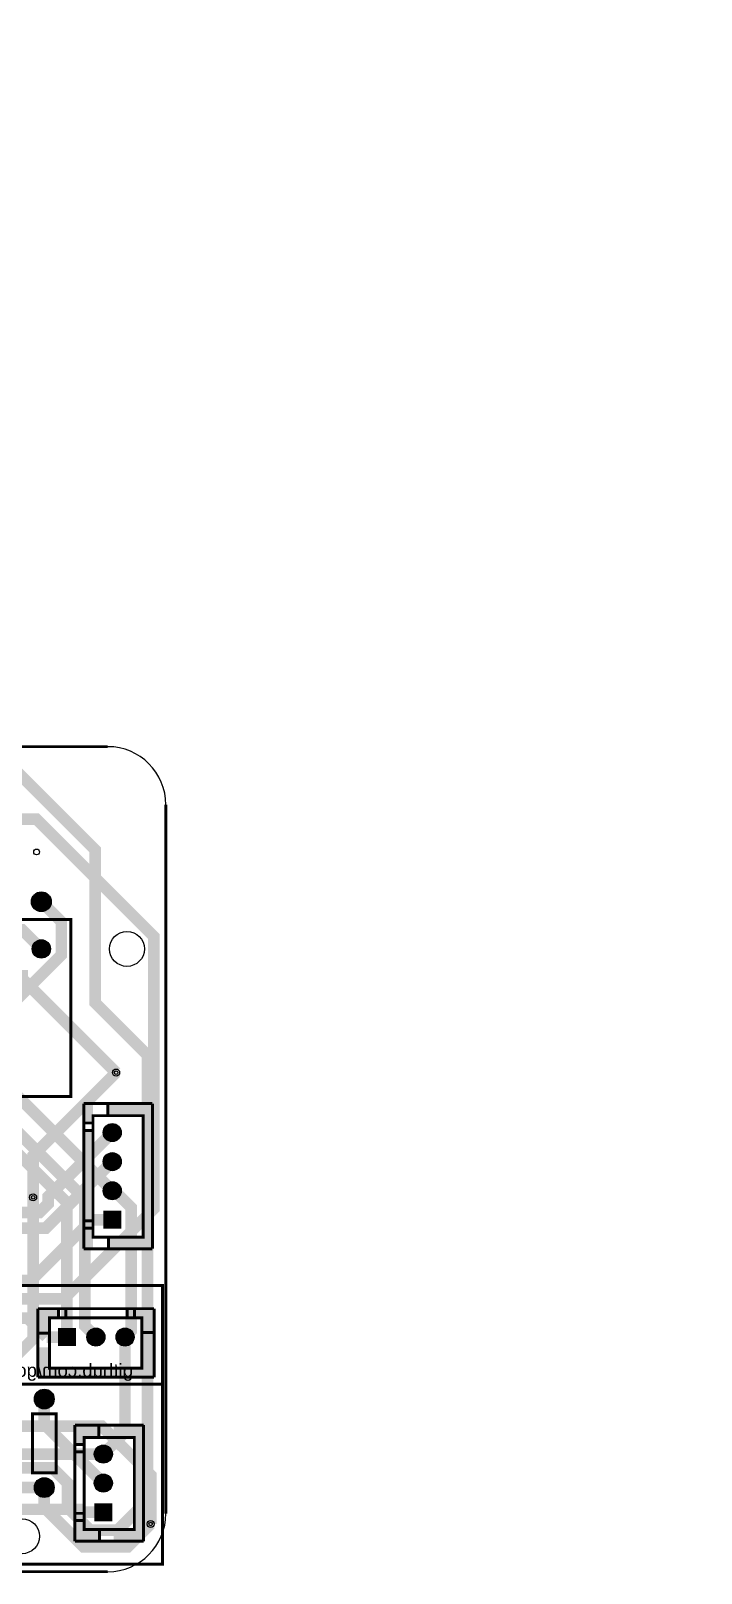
# Model space of a CAD drawing. Header units: millimetres. Extents: x -129 to 177, y 15 to 147.
# Drawn here: x 119.1 to 176.8, y 14.7 to 147.5 of the extents above; entities that cross this region are included whole.
import ezdxf

# ---------------------------------------------------------------- set-up
doc = ezdxf.new("R2010")
doc.units = ezdxf.units.MM
for name, color, linetype, true_color in [('BoardOutLine', 7, 'Continuous', 0xff00ff), ('BottomLayer', 7, 'Continuous', 0x0000ff), ('BottomSolderMaskLayer', 7, 'Continuous', 0xaa00ff), ('Document', 7, 'Continuous', 0xffffff), ('Hole', 7, 'Continuous', 0x222222), ('Multi-Layer', 7, 'Continuous', 0xc0c0c0), ('TopLayer', 7, 'Continuous', 0xff0000), ('TopSilkLayer', 7, 'Continuous', 0xffcc00), ('TopSolderMaskLayer', 7, 'Continuous', 0x800080)]:
    doc.layers.add(name, color=color, linetype=linetype, true_color=true_color)
doc.styles.get("Standard").update_dxf_attribs({"font": 'arial.ttf'})

msp = doc.modelspace()

# ---------------------------------------------------------------- hatches: boundary and pattern name
at = {"layer": 'BottomSolderMaskLayer'}
for points in [[(119.16433832867666, 72.51714503429002, 1), (120.86614173228348, 72.51714503429002, 1)], [(119.22783845567692, 68.45313690627381, 1), (120.80264160528323, 68.45313690627381, 1)], [(125.33585217170429, 52.645415290830556, 1), (126.88665227330449, 52.645415290830556, 1)], [(125.33585217170429, 50.14528829057656, 1), (126.88665227330449, 50.14528829057656, 1)], [(125.33585217170429, 47.645415290830556, 1), (126.88665227330449, 47.645415290830556, 1)], [(125.33586530183834, 44.36964736940229), (125.33586530183834, 45.920447471002376), (126.88666540343843, 45.920447471002376), (126.88666540343843, 44.36964736940229)], [(121.43885820674882, 35.827457024806336), (122.98965830834891, 35.827457024806336), (122.98965830834891, 34.27665692320625), (121.43885820674882, 34.27665692320625)], [(123.93910337820688, 35.05207010414017, 1), (125.48990347980708, 35.05207010414017, 1)], [(126.43897637795266, 35.05207010414017, 1), (127.98977647955286, 35.05207010414017, 1)], [(119.41833883667779, 29.71805943611878, 1), (121.12014224028461, 29.71805943611878, 1)], [(124.57385064770136, 24.97917195834384, 1), (126.12465074930157, 24.97917195834384, 1)], [(119.41833883667779, 22.09804419608838, 1), (121.12014224028461, 22.09804419608838, 1)], [(124.57385064770136, 22.47929895859795, 1), (126.12465074930157, 22.47929895859795, 1)], [(124.57386377783519, 19.203653736339675), (124.57386377783519, 20.754453837939877), (126.12466387943527, 20.754453837939877), (126.12466387943527, 19.203653736339675)]]:
    msp.add_hatch(color=256, dxfattribs=at).paths.add_polyline_path(points)
at = {"layer": 'Document'}
for points in [[(123.67127254254501, 53.472009144018216), (124.46024892049786, 53.472009144018216), (124.46024892049786, 55.14500889001772), (123.67127254254501, 55.14500889001772)], [(125.78684277368552, 43.64803149606291), (125.78684277368552, 42.645034290068565), (129.57124714249449, 42.645034290068565), (129.57124714249449, 55.144983489966876), (129.5712725425451, 55.14500889001772), (125.73025146050304, 55.14500889001772), (125.73025146050304, 54.142037084074104), (128.73827787655568, 54.142037084074104), (128.7782575565152, 54.10205740411482), (128.7782575565152, 43.68803657607316)], [(123.67127254254501, 52.83700787401574), (124.46024892049786, 52.83700787401574), (124.46024892049786, 45.046253492506935), (123.71003302006602, 45.046253492506935), (123.67124714249417, 45.085039370078675)], [(123.67124714249417, 44.4500381000762), (124.43959867919739, 44.4500381000762), (124.46024892049786, 44.429387858775726), (124.46024892049786, 42.645034290068565), (123.67124714249417, 42.645034290068565)], [(121.53924307848615, 37.465074930149854), (119.76123952247917, 37.465074930149854), (119.76123952247917, 35.433070866141634), (120.65024130048255, 35.433070866141634), (120.65024130048255, 36.703073406146814), (121.53924307848615, 36.703073406146814)], [(128.01625603251205, 37.465074930149854), (129.6672593345188, 37.465074930149854), (129.6672593345188, 35.433070866141634), (128.65125730251475, 35.433070866141634), (128.65125730251475, 36.703073406146814), (128.01625603251205, 36.703073406146814)], [(119.76123952247917, 34.16306832613657), (119.76123952247917, 31.623063246126435), (129.6672593345188, 31.623063246126435), (129.6672593345188, 34.16306832613657), (128.65125730251475, 34.16306832613657), (128.65125730251475, 32.385064770129475), (120.77724155448323, 32.385064770129475), (120.77724155448323, 34.16306832613657)], [(122.93624587249178, 25.78105156210313), (122.93624587249178, 27.43205486410966), (124.96824993649989, 27.43205486410966), (124.96824993649989, 26.416052832105606), (123.69824739649493, 26.416052832105606), (123.69824739649493, 25.78105156210313)], [(126.23825247650507, 17.52603505207003), (128.7782575565152, 17.52603505207003), (128.7782575565152, 27.43205486410966), (126.23825247650507, 27.43205486410966), (126.23825247650507, 26.416052832105606), (128.01625603251205, 26.416052832105606), (128.01625603251205, 18.54203708407408), (126.23825247650507, 18.54203708407408)], [(122.93624587249178, 19.30403860807712), (122.93624587249178, 17.52603505207003), (124.96824993649989, 17.52603505207003), (124.96824993649989, 18.415036830073632), (123.69824739649493, 18.415036830073632), (123.69824739649493, 19.30403860807712)]]:
    msp.add_hatch(color=256, dxfattribs=at).paths.add_polyline_path(points)
at = {"layer": 'Multi-Layer'}
for points in [[(119.18973837947676, 72.51714503429002, 1), (120.84074168148338, 72.51714503429002, 1)], [(119.25323850647702, 68.45313690627381, 1), (120.77724155448313, 68.45313690627381, 1)], [(125.36125222250439, 52.645415290830556, 1), (126.86125222250439, 52.645415290830556, 1)], [(125.36125222250439, 50.14528829057656, 1), (126.86125222250439, 50.14528829057656, 1)], [(125.36125222250439, 47.645415290830556, 1), (126.86125222250439, 47.645415290830556, 1)], [(125.36126492252993, 44.39504699009399), (125.36126492252993, 45.895046990093874), (126.86126492252993, 45.895046990093874), (126.86126492252993, 44.39504699009399)], [(121.4642621285243, 35.80205740411475), (122.9642621285243, 35.80205740411475), (122.9642621285243, 34.30205740411475), (121.4642621285243, 34.30205740411475)], [(123.96450342900698, 35.05207010414017, 1), (125.46450342900698, 35.05207010414017, 1)], [(126.46437642875276, 35.05207010414017, 1), (127.96437642875276, 35.05207010414017, 1)], [(119.44373888747789, 29.71805943611878, 1), (121.0947421894845, 29.71805943611878, 1)], [(124.59925069850146, 24.97917195834384, 1), (126.09925069850146, 24.97917195834384, 1)], [(119.44373888747789, 22.09804419608838, 1), (121.0947421894845, 22.09804419608838, 1)], [(124.59925069850146, 22.47929895859795, 1), (126.09925069850146, 22.47929895859795, 1)], [(124.59926339852677, 19.229057658115266), (124.59926339852677, 20.729057658115266), (126.09926339852677, 20.729057658115266), (126.09926339852677, 19.229057658115266)]]:
    msp.add_hatch(color=256, dxfattribs=at).paths.add_polyline_path(points)
at = {"layer": 'TopSolderMaskLayer'}
for points in [[(119.16433832867666, 72.51714503429002, 1), (120.86614173228348, 72.51714503429002, 1)], [(119.22783845567692, 68.45313690627381, 1), (120.80264160528323, 68.45313690627381, 1)], [(125.33585217170429, 52.645415290830556, 1), (126.88665227330449, 52.645415290830556, 1)], [(125.33585217170429, 50.14528829057656, 1), (126.88665227330449, 50.14528829057656, 1)], [(125.33585217170429, 47.645415290830556, 1), (126.88665227330449, 47.645415290830556, 1)], [(125.33586530183834, 44.36964736940229), (125.33586530183834, 45.920447471002376), (126.88666540343843, 45.920447471002376), (126.88666540343843, 44.36964736940229)], [(121.43885820674882, 35.827457024806336), (122.98965830834891, 35.827457024806336), (122.98965830834891, 34.27665692320625), (121.43885820674882, 34.27665692320625)], [(123.93910337820688, 35.05207010414017, 1), (125.48990347980708, 35.05207010414017, 1)], [(126.43897637795266, 35.05207010414017, 1), (127.98977647955286, 35.05207010414017, 1)], [(119.41833883667779, 29.71805943611878, 1), (121.12014224028461, 29.71805943611878, 1)], [(124.57385064770136, 24.97917195834384, 1), (126.12465074930157, 24.97917195834384, 1)], [(119.41833883667779, 22.09804419608838, 1), (121.12014224028461, 22.09804419608838, 1)], [(124.57385064770136, 22.47929895859795, 1), (126.12465074930157, 22.47929895859795, 1)], [(124.57386377783519, 19.203653736339675), (124.57386377783519, 20.754453837939877), (126.12466387943527, 20.754453837939877), (126.12466387943527, 19.203653736339675)]]:
    msp.add_hatch(color=256, dxfattribs=at).paths.add_polyline_path(points)

# ---------------------------------------------------------------- linework, layer by layer
at = {"layer": 'BoardOutLine', "const_width": 0.25400050800101603}
for points in [[(18.23025146050304, 85.85902971805945), (125.73025146050304, 85.85902971805945)], [(130.73025146050304, 80.85902971805945), (130.73025146050304, 19.859029718059332)], [(125.73025146050304, 14.859029718059332), (18.23025146050304, 14.859029718059332)]]:
    msp.add_lwpolyline(points, dxfattribs=at)
at = {"layer": 'BoardOutLine'}
for centre, start, end in [((125.73025146050327, 80.85902971805945), 0, 90), ((125.73025146050327, 19.859029718059332), 270, 0)]:
    msp.add_arc(centre, 5, start, end, dxfattribs=at)
at = {"layer": 'BottomLayer', "const_width": 1}
for points in [[(106.93431546863098, 79.7561849123698), (111.23073406146818, 84.052603505207), (117.57058674117343, 84.052603505207), (124.64272288544566, 76.98046736093465), (124.64272288544566, 63.82628905257798), (129.156311912624, 59.31270002539998), (129.156311912624, 21.004851409702837), (126.57871475742945, 18.427254254508398), (124.21930403860824, 18.427254254508398), (122.26197612395231, 20.384582169164332), (122.26197612395231, 22.495072390144742), (120.97038354076722, 23.786664973329835), (116.71130302260599, 23.786664973329835), (115.84795529591065, 22.923317246634497), (115.84795529591065, 20.39296418592835), (112.61224282448575, 17.15725171450333), (110.202032004064, 17.15725171450333), (108.37018034036078, 18.989103378206664), (108.37018034036078, 30.647980695961337)], [(109.8553213106427, 68.45316230632466), (111.49692659385323, 70.09476758953508), (118.37373634747269, 70.09476758953508), (120.01534163068322, 68.45316230632466)], [(102.23530607061207, 68.45316230632466), (123.7661671323342, 46.92230124460241), (123.7661671323342, 36.00053340106683), (124.71460502921013, 35.052095504191016)], [(117.47533655067309, 68.45316230632466), (117.06233172466341, 68.04015748031486), (117.06233172466341, 56.694462788925534), (126.11135382270754, 47.6454406908814)], [(126.44790449580887, 57.81054102108203), (118.3640843281687, 65.89436118872231), (118.3640843281687, 66.63274066548126)], [(122.21447802895614, 35.052095504191016), (122.21447802895614, 46.63248666497327), (105.62773685547359, 63.219227838455595), (105.62773685547359, 63.21973583947158)], [(126.11135382270754, 47.6454406908814), (126.30566421132858, 47.6454406908814), (127.73238506477037, 46.21871983743961), (127.73238506477037, 35.57000254000502), (127.21447802895614, 35.052095504191016)], [(117.90129540259068, 33.48719837439671), (119.30718821437654, 34.893091186182346), (119.30718821437654, 47.07343154686305)], [(125.34935229870462, 24.979197358394686), (127.21447802895614, 26.844323088646092), (127.21447802895614, 35.052095504191016)], [(125.34935229870462, 22.479324358648682), (120.26934213868435, 27.559334518668948), (120.26934213868435, 29.718084836169623)], [(120.26934213868435, 22.098069596139226), (120.26934213868435, 20.38178816357629), (123.64475488950961, 17.0063754127508), (127.46822453644927, 17.0063754127508), (129.42529845059698, 18.963449326898512)]]:
    msp.add_lwpolyline(points, dxfattribs=at)
at = {"layer": 'BottomSolderMaskLayer'}
for points in [[(120.0178581895625, 72.98841366913499), (120.01262187139764, 72.98841366913499)], [(120.0178581895625, 72.04587639944506), (120.01262187139764, 72.04587639944506)], [(119.79791954045444, 29.720729958383004), (119.79791954045444, 29.715493640218142)], [(120.74045681014437, 29.720729958383004), (120.74045681014437, 29.715493640218142)], [(119.79791954045444, 22.100714718352492), (119.79791954045444, 22.09547840018763)], [(120.74045681014437, 22.100714718352492), (120.74045681014437, 22.09547840018763)]]:
    msp.add_lwpolyline(points, close=True, dxfattribs=at)
for centre, radius in [((120.01524003048007, 72.51714503429002), 0.8509017018034037), ((120.01524003048007, 68.45313690627381), 0.7874015748031498), ((120.01524003048007, 68.45313690627381), 0.47244094488188987), ((126.11125222250439, 52.645415290830556), 0.7754000508001018), ((126.11125222250439, 52.645034290068565), 0.4652531606138482), ((126.11125222250439, 50.14528829057656), 0.7754000508001018), ((126.11125222250439, 50.14503429006845), 0.4652531606138482), ((126.11125222250439, 47.645415290830556), 0.7754000508001018), ((126.11125222250439, 47.645034290068565), 0.4652531606138482), ((126.11125222250439, 45.14503429006845), 0.4652531606138482), ((122.21424942849899, 35.05207010414017), 0.4652531606138482), ((124.71450342900698, 35.05207010414017), 0.7754000508001018), ((124.71424942849899, 35.05207010414017), 0.4652531606138482), ((127.21437642875276, 35.05207010414017), 0.7754000508001018), ((127.21424942849876, 35.05207010414017), 0.4652531606138482), ((120.2692405384812, 29.71805943611878), 0.8509017018034037), ((125.34925069850146, 24.97917195834384), 0.7754000508001018), ((125.34925069850146, 24.979044958089958), 0.4652531606138482), ((120.2692405384812, 22.09804419608838), 0.8509017018034037), ((125.34925069850146, 22.47929895859795), 0.7754000508001018), ((125.34925069850146, 22.479044958089844), 0.4652531606138482), ((125.34925069850146, 19.979044958089844), 0.4652531606138482)]:
    msp.add_circle(centre, radius, dxfattribs=at)
for centre, start, end in [((120.01262187139764, 72.51714503429002), 90, 270), ((120.0178581895625, 72.51714503429002), 270, 90), ((120.2691881752994, 29.720729958383004), 360, 180), ((120.2691881752994, 29.715493640218142), 180, 360), ((120.2691881752994, 22.100714718352492), 360, 180), ((120.2691881752994, 22.09547840018763), 180, 360)]:
    msp.add_arc(centre, 0.4712686348449621, start, end, dxfattribs=at)
at = {"layer": 'Document'}
msp.add_circle((119.60731521463049, 76.79908559817125), 0.24993649987299976, dxfattribs=at)
at = {"layer": 'Hole'}
for centre in [(126.44790449580887, 57.81054102108203), (119.30718821437654, 47.07343154686305), (129.42529845059698, 18.963449326898512)]:
    msp.add_circle(centre, 0.15250190500381003, dxfattribs=at)
at = {"layer": 'Multi-Layer'}
for points in [[(120.01778003556024, 72.97434594869185), (120.01270002540014, 72.97434594869185)], [(120.01778003556024, 72.0599441198882), (120.01270002540014, 72.0599441198882)], [(119.81198882397769, 29.72065024130052), (119.81198882397769, 29.71557023114042)], [(120.72639065278133, 29.72065024130052), (120.72639065278133, 29.71557023114042)], [(119.81198882397769, 22.100635001270007), (119.81198882397769, 22.09555499111002)], [(120.72639065278133, 22.100635001270007), (120.72639065278133, 22.09555499111002)]]:
    msp.add_lwpolyline(points, close=True, dxfattribs=at)
for centre, radius in [((120.01524003048007, 72.51714503429002), 0.8255016510033021), ((120.01524003048007, 68.45313690627381), 0.7620015240030481), ((127.38125476250957, 68.45313690627381), 1.5000000000000002), ((120.01524003048007, 68.45313690627381), 0.45720091440182886), ((126.44790449580887, 57.81054102108203), 0.30500381000762006), ((126.11125222250439, 52.645415290830556), 0.7500000000000001), ((126.11125222250439, 52.645034290068565), 0.4500127000254001), ((126.11125222250439, 50.14528829057656), 0.7500000000000001), ((126.11125222250439, 50.14503429006845), 0.4500127000254001), ((126.11125222250439, 47.645415290830556), 0.7500000000000001), ((126.11125222250439, 47.645034290068565), 0.4500127000254001), ((119.30718821437654, 47.07343154686305), 0.30500381000762006), ((126.11125222250439, 45.14503429006845), 0.4500127000254001), ((122.21424942849899, 35.05207010414017), 0.4500127000254001), ((124.71450342900698, 35.05207010414017), 0.7500000000000001), ((124.71424942849899, 35.05207010414017), 0.4500127000254001), ((127.21437642875276, 35.05207010414017), 0.7500000000000001), ((127.21424942849876, 35.05207010414017), 0.4500127000254001), ((120.2692405384812, 29.71805943611878), 0.8255016510033021), ((125.34925069850146, 24.97917195834384), 0.7500000000000001), ((125.34925069850146, 24.979044958089958), 0.4500127000254001), ((120.2692405384812, 22.09804419608838), 0.8255016510033021), ((125.34925069850146, 22.47929895859795), 0.7500000000000001), ((125.34925069850146, 22.479044958089844), 0.4500127000254001), ((125.34925069850146, 19.979044958089844), 0.4500127000254001), ((118.36423672847354, 17.907035814071605), 1.5000000000000002), ((129.42529845059698, 18.963449326898512), 0.30500381000762006)]:
    msp.add_circle(centre, radius, dxfattribs=at)
for centre, start, end in [((120.01270002540014, 72.51714503429002), 90, 270), ((120.01778003556024, 72.51714503429002), 270, 90), ((120.26918973837951, 29.72065024130052), 360, 180), ((120.26918973837951, 29.71557023114042), 180, 360), ((120.26918973837951, 22.100635001270007), 360, 180), ((120.26918973837951, 22.09555499111002), 180, 360)]:
    msp.add_arc(centre, 0.45720091440182886, start, end, dxfattribs=at)
at = {"layer": 'TopLayer', "const_width": 1}
for points in [[(59.32903225806467, 30.86108712217424), (66.80426720853438, 38.336322072644066), (121.94396748793497, 38.336322072644066), (129.69936499873006, 46.09171958343916), (129.69936499873006, 69.52656845313686), (119.59674879349745, 79.62918465836935), (116.96733553467107, 79.62918465836935)], [(60.207874015748075, 47.46357632715251), (101.27340614681225, 47.46357632715251), (121.7341630683261, 67.92433324866647), (121.7341630683261, 70.79834899669788), (120.01534163068322, 72.51717043434087)], [(50.431902463805045, 58.17858775717548), (50.092303784607566, 58.17858775717548), (44.4839725679451, 52.570256540513014), (29.838811277622654, 52.570256540513014), (26.595224790449493, 55.81384302768595), (19.652374904749877, 55.81384302768595), (19.18653797307593, 55.348006096012114), (19.18653797307593, 43.932461264922495), (35.747625095250214, 27.371374142748323), (125.220066040132, 27.371374142748323), (129.42529845059698, 23.16614173228345), (129.42529845059698, 18.963449326898512)], [(119.30718821437654, 47.07343154686305), (119.30718821437654, 50.66982473964936), (126.44790449580887, 57.81054102108203)], [(75.81036322072646, 46.16156972313945), (76.20025400050804, 45.77167894335787), (119.84668529337068, 45.77167894335787), (120.60894081788183, 46.5339344678689), (120.60894081788183, 47.14302768605535), (126.11135382270754, 52.6454406908814)], [(66.98003556007097, 41.80850901701797), (69.58963677927363, 44.4181102362204), (120.38415036830088, 44.4181102362204), (126.11135382270754, 50.14531369062729)], [(72.06004572009147, 41.80850901701797), (73.94015748031484, 39.92839725679448), (119.14386588773186, 39.92839725679448), (124.36052832105656, 45.1450596901193)], [(126.11135382270754, 45.1450596901193), (124.36052832105656, 45.1450596901193)], [(120.46365252730516, 35.052095504191016), (118.84363728727453, 36.67211074422141), (111.28864617729232, 36.67211074422141), (109.66863093726192, 35.052095504191016)], [(122.21447802895614, 35.052095504191016), (120.46365252730516, 35.052095504191016)], [(111.50632461264922, 23.70919481838962), (112.7763271526544, 24.979197358394686), (125.34935229870462, 24.979197358394686)], [(117.47533655067309, 22.098069596139226), (120.26934213868435, 22.098069596139226)], [(123.59852679705364, 19.979197358394686), (123.35265430530876, 20.225069850139676), (114.77302514605026, 20.225069850139676), (113.2571501143002, 18.70919481838962)], [(125.34935229870462, 19.979197358394686), (123.59852679705364, 19.979197358394686)]]:
    msp.add_lwpolyline(points, dxfattribs=at)
at = {"layer": 'TopSilkLayer', "const_width": 0.25400050800101603}
for points in [[(122.5552451104902, 55.75311150622292), (94.48818897637807, 55.75311150622292), (94.48818897637807, 70.99314198628394), (122.5552451104902, 70.99314198628394), (122.5552451104902, 55.75311150622292)], [(124.46024892049786, 43.65506731013454), (124.46024892049786, 54.10210820421639), (128.7782575565152, 54.10210820421639), (128.7782575565152, 43.65506731013454), (124.46024892049786, 43.65506731013454)], [(86.86817373634744, 39.49707899415796), (130.42926085852173, 39.49707899415796), (130.42926085852173, 30.98806197612396), (86.86817373634744, 30.98806197612396), (86.86817373634744, 39.49707899415796)], [(120.72428244856496, 36.703073406146814), (128.65138430276875, 36.703073406146814), (128.65138430276875, 32.385064770129475), (120.72428244856496, 32.385064770129475), (120.72428244856496, 36.703073406146814)], [(81.1531623063247, 30.98806197612396), (130.42926085852173, 30.98806197612396), (130.42926085852173, 15.494030988061922), (81.1531623063247, 15.494030988061922), (81.1531623063247, 30.98806197612396)], [(119.25318770637523, 23.368097536195023), (119.25318770637523, 28.44810769621529), (121.28519177038356, 28.44810769621529), (121.28519177038356, 23.368097536195023), (119.25318770637523, 23.368097536195023)], [(123.69824739649493, 18.48907797815582), (123.69824739649493, 26.416179832359603), (128.01625603251205, 26.416179832359603), (128.01625603251205, 18.48907797815582), (123.69824739649493, 18.48907797815582)]]:
    msp.add_lwpolyline(points, close=True, dxfattribs=at)
for points in [[(123.67124714249417, 42.645034290068565), (123.67124714249417, 55.1450596901193)], [(129.5712725425451, 55.14500889001772), (123.67127254254501, 55.14500889001772)], [(125.73025146050304, 54.142037084074104), (125.73025146050304, 55.14500889001772)], [(129.57124714249449, 42.645034290068565), (129.57124714249449, 55.1450596901193)], [(123.67127254254501, 53.472009144018216), (124.46024892049786, 53.472009144018216)], [(123.67127254254501, 52.83700787401574), (124.46024892049786, 52.83700787401574)], [(123.67124714249417, 45.046253492506935), (124.46024892049786, 45.046253492506935)], [(123.67124714249417, 44.429387858775726), (124.46024892049786, 44.429387858775726)], [(129.57124714249449, 42.645034290068565), (123.67124714249417, 42.645034290068565)], [(125.78684277368552, 42.645034290068565), (125.78684277368552, 43.64803149606291)], [(119.71424942849876, 37.49207518415028), (129.714249428499, 37.49207518415028)], [(119.71424942849876, 31.592075184150303), (119.71424942849876, 37.49207518415028)], [(121.49860299720604, 37.49207518415028), (121.49860299720604, 36.703073406146814)], [(122.11546863093736, 37.49207518415028), (122.11546863093736, 36.703073406146814)], [(127.40619761239532, 37.49204978409955), (127.40619761239532, 36.703073406146814)], [(128.0411988823978, 37.49204978409955), (128.0411988823978, 36.703073406146814)], [(129.71422402844814, 31.59204978409946), (129.71422402844814, 37.49204978409955)], [(119.71424942849876, 35.37647955295904), (120.71724663449322, 35.37647955295904)], [(128.71122682245368, 35.433070866141634), (129.71422402844814, 35.433070866141634)], [(119.71424942849876, 31.592075184150303), (129.714249428499, 31.592075184150303)], [(122.90924561849124, 17.479044958089844), (122.90924561849124, 27.479044958089844)], [(128.80927101854195, 27.479019558039113), (122.90927101854209, 27.479019558039113)], [(124.96824993649989, 26.47602235204465), (124.96824993649989, 27.479019558039113)], [(128.80924561849133, 17.479044958089844), (128.80924561849133, 27.479044958089844)], [(122.90927101854209, 25.805994411988763), (123.69824739649493, 25.805994411988763)], [(122.90927101854209, 25.170993141986173), (123.69824739649493, 25.170993141986173)], [(122.90924561849124, 19.880264160528213), (123.69824739649493, 19.880264160528213)], [(122.90924561849124, 19.263398526797005), (123.69824739649493, 19.263398526797005)], [(125.02484124968237, 17.479044958089844), (125.02484124968237, 18.482042164084305)], [(128.80924561849133, 17.479044958089844), (122.90924561849124, 17.479044958089844)]]:
    msp.add_lwpolyline(points, dxfattribs=at)
at = {"layer": 'TopSilkLayer'}
msp.add_circle((119.60731521463049, 76.79908559817125), 0.24993649987299976, dxfattribs=at)
at = {"layer": 'TopSolderMaskLayer'}
for points in [[(120.0178581895625, 72.98841366913499), (120.01262187139764, 72.98841366913499)], [(120.0178581895625, 72.04587639944506), (120.01262187139764, 72.04587639944506)], [(119.79791954045444, 29.720729958383004), (119.79791954045444, 29.715493640218142)], [(120.74045681014437, 29.720729958383004), (120.74045681014437, 29.715493640218142)], [(119.79791954045444, 22.100714718352492), (119.79791954045444, 22.09547840018763)], [(120.74045681014437, 22.100714718352492), (120.74045681014437, 22.09547840018763)]]:
    msp.add_lwpolyline(points, close=True, dxfattribs=at)
for centre, radius in [((120.01524003048007, 72.51714503429002), 0.8509017018034037), ((120.01524003048007, 68.45313690627381), 0.7874015748031498), ((120.01524003048007, 68.45313690627381), 0.47244094488188987), ((126.11125222250439, 52.645415290830556), 0.7754000508001018), ((126.11125222250439, 52.645034290068565), 0.4652531606138482), ((126.11125222250439, 50.14528829057656), 0.7754000508001018), ((126.11125222250439, 50.14503429006845), 0.4652531606138482), ((126.11125222250439, 47.645415290830556), 0.7754000508001018), ((126.11125222250439, 47.645034290068565), 0.4652531606138482), ((126.11125222250439, 45.14503429006845), 0.4652531606138482), ((122.21424942849899, 35.05207010414017), 0.4652531606138482), ((124.71450342900698, 35.05207010414017), 0.7754000508001018), ((124.71424942849899, 35.05207010414017), 0.4652531606138482), ((127.21437642875276, 35.05207010414017), 0.7754000508001018), ((127.21424942849876, 35.05207010414017), 0.4652531606138482), ((120.2692405384812, 29.71805943611878), 0.8509017018034037), ((125.34925069850146, 24.97917195834384), 0.7754000508001018), ((125.34925069850146, 24.979044958089958), 0.4652531606138482), ((120.2692405384812, 22.09804419608838), 0.8509017018034037), ((125.34925069850146, 22.47929895859795), 0.7754000508001018), ((125.34925069850146, 22.479044958089844), 0.4652531606138482), ((125.34925069850146, 19.979044958089844), 0.4652531606138482)]:
    msp.add_circle(centre, radius, dxfattribs=at)
for centre, start, end in [((120.01262187139764, 72.51714503429002), 90, 270), ((120.0178581895625, 72.51714503429002), 270, 90), ((120.2691881752994, 29.720729958383004), 360, 180), ((120.2691881752994, 29.715493640218142), 180, 360), ((120.2691881752994, 22.100714718352492), 360, 180), ((120.2691881752994, 22.09547840018763), 180, 360)]:
    msp.add_arc(centre, 0.4712686348449621, start, end, dxfattribs=at)

# ---------------------------------------------------------------- texts
at = {"layer": 'BottomSilkLayer', "text_generation_flag": 2}
msp.add_text('github.com/gopro2027/ArduinoAirSuspensionController', height=1.143, dxfattribs=at).set_placement((127.8892557785116, 31.623063246126435))

doc.saveas('drawing.dxf')
